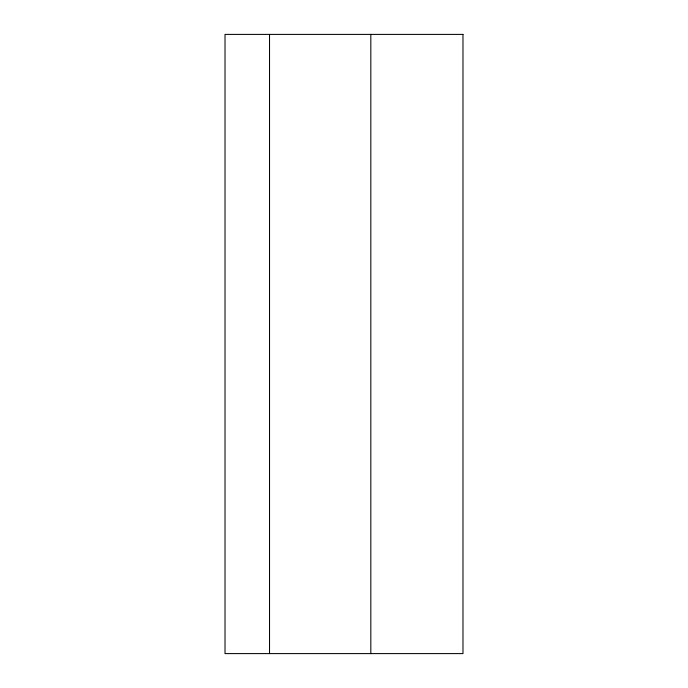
<?xml version="1.0" encoding="UTF-8"?>
<svg xmlns="http://www.w3.org/2000/svg" width="688" height="688" viewBox="0 0 688 688"><rect width="100%" height="100%" fill="white"/><g stroke="black" fill="none" stroke-linecap="round" stroke-linejoin="round"><path stroke-width="1.03" d="M370.823 34.4L370.823 653.6M269.533 34.4L269.533 653.6M462.981 34.4L225.019 34.4L225.019 653.6L462.981 653.6L462.981 34.4"/></g></svg>
